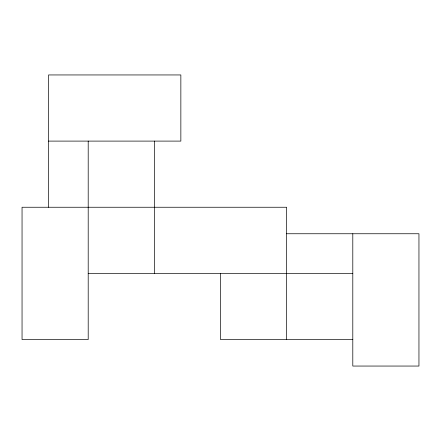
<?xml version="1.0" encoding="UTF-8"?>
<svg xmlns="http://www.w3.org/2000/svg" width="441" height="441" viewBox="0 0 441 441"><rect width="100%" height="100%" fill="white"/><g stroke="black" fill="none" stroke-linecap="round" stroke-linejoin="round"><path stroke-width="0.66" d="M48.554 141.098L180.854 141.098L180.854 74.948L48.554 74.948L48.554 207.248M286.65 233.752L418.95 233.752L418.95 366.052L352.8 366.052L352.8 233.752M88.2 273.398L352.8 273.398M352.8 339.548L220.5 339.548L220.5 273.398M286.65 339.548L286.65 207.248L22.05 207.248L22.05 339.548L88.2 339.548L88.2 141.098M154.35 141.098L154.35 273.398"/></g></svg>
